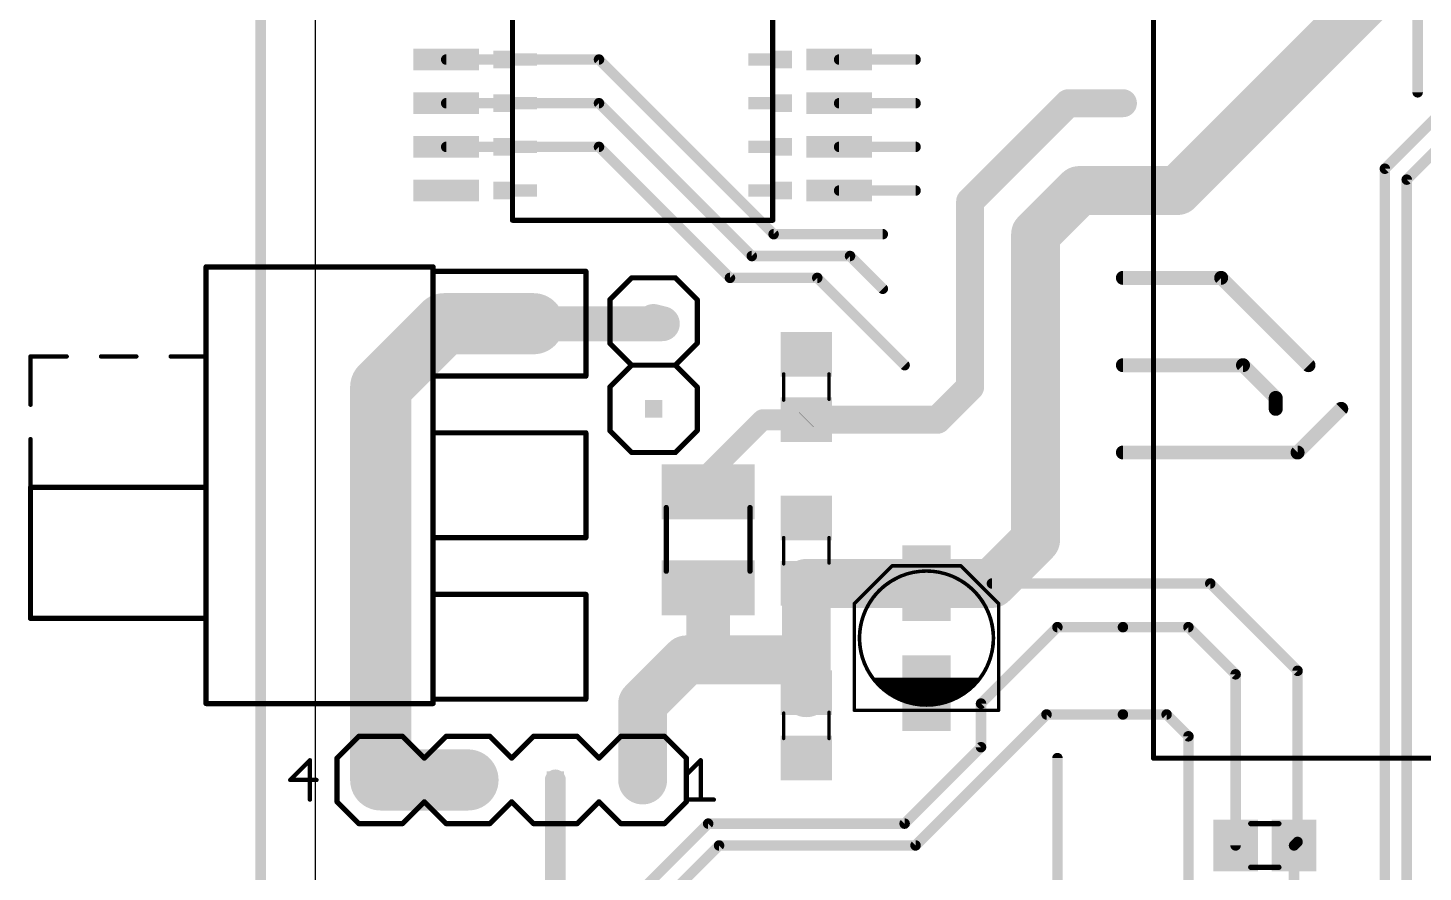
# Model space of a CAD drawing. Extents: x -0.33 to 4.26, y -0.1 to 5.53.
# Drawn here: x -0.329 to 1.269, y 2.882 to 3.849 of the extents above; entities that cross this region are included whole.
import ezdxf

# ---------------------------------------------------------------- set-up
doc = ezdxf.new("R2010")
doc.units = 0
for name, color, linetype in [('1', 22, 'CONTINUOUS'), ('20', 7, 'CONTINUOUS'), ('21', 253, 'CONTINUOUS'), ('51', 253, 'CONTINUOUS')]:
    doc.layers.add(name, color=color, linetype=linetype)

# ---------------------------------------------------------------- blocks, each defined once
blk = doc.blocks.new('RECT')
blk.add_solid([(-0.5, -0.5), (0.5, -0.5), (-0.5, 0.5), (0.5, 0.5)])

msp = doc.modelspace()

# ---------------------------------------------------------------- linework, layer by layer
at = {"layer": '1'}
for points, const_width in [([(-0.0625, -0.0875), (-0.0625, 5.525)], 0.012), ([(1.2625, 3.775), (1.2625, 4.45)], 0.012), ([(0.9875, 3.6625), (1.2125, 3.8875)], 0.056), ([(0.15, 3.8125), (0.325, 3.8125)], 0.012), ([(0.325, 3.8125), (0.525, 3.6125)], 0.012), ([(0.6, 3.8125), (0.6875, 3.8125)], 0.012), ([(0.8625, 3.7625), (0.75, 3.65)], 0.032), ([(0.925, 3.7625), (0.8625, 3.7625)], 0.032), ([(0.15, 3.7625), (0.325, 3.7625)], 0.012), ([(0.325, 3.7625), (0.5, 3.5875)], 0.012), ([(0.6, 3.7625), (0.6875, 3.7625)], 0.012), ([(1.3, 3.7625), (1.225, 3.6875)], 0.012), ([(1.25, 3.675), (1.325, 3.75)], 0.012), ([(0.15, 3.7125), (0.325, 3.7125)], 0.012), ([(0.325, 3.7125), (0.475, 3.5625)], 0.012), ([(0.6875, 3.7125), (0.6, 3.7125)], 0.012), ([(1.225, 2.8625), (1.225, 3.6875)], 0.012), ([(0.875, 3.6625), (0.825, 3.6125)], 0.056), ([(0.925, 3.6625), (0.875, 3.6625)], 0.056), ([(0.925, 3.6625), (0.9875, 3.6625)], 0.056), ([(1.25, 2.825), (1.25, 3.675)], 0.012), ([(0.6, 3.6625), (0.6875, 3.6625)], 0.012), ([(0.75, 3.65), (0.75, 3.4375)], 0.032), ([(0.825, 3.6125), (0.825, 3.2625)], 0.056), ([(0.525, 3.6125), (0.65, 3.6125)], 0.012), ([(0.5, 3.5875), (0.6125, 3.5875)], 0.012), ([(0.6125, 3.5875), (0.65, 3.55)], 0.012), ([(0.475, 3.5625), (0.575, 3.5625)], 0.012), ([(0.575, 3.5625), (0.675, 3.4625)], 0.012), ([(0.925, 3.5625), (1.0375, 3.5625)], 0.016), ([(1.0375, 3.5625), (1.1375, 3.4625)], 0.016), ([(0.1475, 3.51), (0.075, 3.4375)], 0.07), ([(0.25, 3.51), (0.1475, 3.51)], 0.07), ([(0.3975, 3.51), (0.3875, 3.5125)], 0.04), ([(0.25, 3.51), (0.3975, 3.51)], 0.04), ([(0.075, 3.4375), (0.075, 2.9875)], 0.07), ([(1.0625, 3.4625), (0.925, 3.4625)], 0.016), ([(1.1, 3.425), (1.0625, 3.4625)], 0.016), ([(0.75, 3.4375), (0.7125, 3.4)], 0.032), ([(1.1, 3.4125), (1.1, 3.425)], 0.016), ([(1.125, 3.3625), (1.175, 3.4125)], 0.016), ([(0.45, 3.3375), (0.5125, 3.4)], 0.024), ([(0.5125, 3.4), (0.562402, 3.4)], 0.024), ([(0.7125, 3.4), (0.5625, 3.400098)], 0.032), ([(0.562402, 3.4), (0.5625, 3.400098)], 0.024), ([(0.925, 3.3625), (1.125, 3.3625)], 0.016), ([(0.45, 3.317618), (0.45, 3.3375)], 0.024), ([(0.775, 3.2125), (0.825, 3.2625)], 0.056), ([(0.45, 3.207382), (0.45, 3.1375)], 0.05), ([(0.562598, 3.2125), (0.5625, 3.212598)], 0.056), ([(0.5625, 3.212598), (0.5625, 3.125)], 0.056), ([(0.700492, 3.2125), (0.562598, 3.2125)], 0.056), ([(0.558563, 3.216535), (0.5625, 3.212598)], 0.024), ([(0.700492, 3.2125), (0.7, 3.212992)], 0.056), ([(0.775, 3.2125), (0.700492, 3.2125)], 0.056), ([(0.775, 3.2125), (1.025, 3.2125)], 0.012), ([(1.025, 3.2125), (1.125, 3.1125)], 0.012), ([(0.85, 3.1625), (0.7625, 3.075)], 0.012), ([(0.925, 3.1625), (0.85, 3.1625)], 0.012), ([(1, 3.1625), (0.925, 3.1625)], 0.012), ([(1.054035, 3.108465), (1, 3.1625)], 0.012), ([(0.375, 3.075), (0.425, 3.125)], 0.056), ([(0.425, 3.125), (0.4625, 3.125)], 0.056), ([(0.45, 3.1375), (0.4625, 3.125)], 0.05), ([(0.4625, 3.125), (0.5625, 3.125)], 0.056), ([(0.5625, 3.125), (0.5625, 3.087402)], 0.056), ([(1.125, 3.1125), (1.125, 2.916535)], 0.012), ([(0.375, 2.9875), (0.375, 3.075)], 0.056), ([(1.054035, 2.9125), (1.054035, 3.108465)], 0.012), ([(0.8375, 3.0625), (0.6875, 2.9125)], 0.012), ([(0.7625, 3.075), (0.7625, 3.025)], 0.012), ([(0.925, 3.0625), (0.8375, 3.0625)], 0.012), ([(0.975, 3.0625), (0.925, 3.0625)], 0.012), ([(1, 3.0375), (0.975, 3.0625)], 0.012), ([(1, 2.8375), (1, 3.0375)], 0.012), ([(0.075, 2.9875), (0.175, 2.9875)], 0.07), ([(0.7625, 3.025), (0.675, 2.9375)], 0.012), ([(0.85, 3.0125), (0.85, 2.85)], 0.012), ([(0.275, 2.9875), (0.275, 2.7125)], 0.024), ([(0.45, 2.9375), (0.3125, 2.8)], 0.012), ([(0.675, 2.9375), (0.45, 2.9375)], 0.012), ([(0.4625, 2.9125), (0.3375, 2.7875)], 0.012), ([(0.6875, 2.9125), (0.4625, 2.9125)], 0.012), ([(1.125, 2.916535), (1.120965, 2.9125)], 0.012), ([(1.120965, 2.9125), (1.120965, 2.8125)], 0.012)]:
    msp.add_lwpolyline(points, dxfattribs=dict(at, const_width=const_width))
for points, const_width in [([(0.15, 3.8155, 1), (0.15, 3.8095)], 0.006), ([(0.327121, 3.814621, 1), (0.322879, 3.810379)], 0.006), ([(0.325, 3.8095, 1), (0.325, 3.8155)], 0.006), ([(0.6, 3.8155, 1), (0.6, 3.8095)], 0.006), ([(0.6875, 3.8095, 1), (0.6875, 3.8155)], 0.006), ([(0.8625, 3.7705, 1), (0.8625, 3.7545)], 0.016), ([(0.868157, 3.756843, 1), (0.856843, 3.768157)], 0.016), ([(0.925, 3.7545, 1), (0.925, 3.7705)], 0.016), ([(1.2595, 3.775, 1), (1.2655, 3.775)], 0.006), ([(0.15, 3.7655, 1), (0.15, 3.7595)], 0.006), ([(0.327121, 3.764621, 1), (0.322879, 3.760379)], 0.006), ([(0.325, 3.7595, 1), (0.325, 3.7655)], 0.006), ([(0.6, 3.7655, 1), (0.6, 3.7595)], 0.006), ([(0.6875, 3.7595, 1), (0.6875, 3.7655)], 0.006), ([(0.15, 3.7155, 1), (0.15, 3.7095)], 0.006), ([(0.327121, 3.714621, 1), (0.322879, 3.710379)], 0.006), ([(0.325, 3.7095, 1), (0.325, 3.7155)], 0.006), ([(0.6, 3.7155, 1), (0.6, 3.7095)], 0.006), ([(0.6875, 3.7095, 1), (0.6875, 3.7155)], 0.006), ([(1.228, 3.6875, 1), (1.222, 3.6875)], 0.006), ([(1.222879, 3.689621, 1), (1.227121, 3.685379)], 0.006), ([(0.875, 3.6765, 1), (0.875, 3.6485)], 0.028), ([(0.884899, 3.652601, 1), (0.865101, 3.672399)], 0.028), ([(0.925, 3.6765, 1), (0.925, 3.6485)], 0.028), ([(0.925, 3.6485, 1), (0.925, 3.6765)], 0.028), ([(0.977601, 3.672399, 1), (0.997399, 3.652601)], 0.028), ([(0.9875, 3.6485, 1), (0.9875, 3.6765)], 0.028), ([(1.253, 3.675, 1), (1.247, 3.675)], 0.006), ([(1.247879, 3.677121, 1), (1.252121, 3.672879)], 0.006), ([(0.6, 3.6655, 1), (0.6, 3.6595)], 0.006), ([(0.6875, 3.6595, 1), (0.6875, 3.6655)], 0.006), ([(0.758, 3.65, 1), (0.742, 3.65)], 0.016), ([(0.744343, 3.655657, 1), (0.755657, 3.644343)], 0.016), ([(0.839, 3.6125, 1), (0.811, 3.6125)], 0.028), ([(0.815101, 3.622399, 1), (0.834899, 3.602601)], 0.028), ([(0.525, 3.6155, 1), (0.525, 3.6095)], 0.006), ([(0.522879, 3.610379, 1), (0.527121, 3.614621)], 0.006), ([(0.65, 3.6095, 1), (0.65, 3.6155)], 0.006), ([(0.5, 3.5905, 1), (0.5, 3.5845)], 0.006), ([(0.497879, 3.585379, 1), (0.502121, 3.589621)], 0.006), ([(0.614621, 3.589621, 1), (0.610379, 3.585379)], 0.006), ([(0.6125, 3.5845, 1), (0.6125, 3.5905)], 0.006), ([(0.475, 3.5655, 1), (0.475, 3.5595)], 0.006), ([(0.472879, 3.560379, 1), (0.477121, 3.564621)], 0.006), ([(0.577121, 3.564621, 1), (0.572879, 3.560379)], 0.006), ([(0.575, 3.5595, 1), (0.575, 3.5655)], 0.006), ([(0.925, 3.5665, 1), (0.925, 3.5585)], 0.008), ([(1.040328, 3.565328, 1), (1.034672, 3.559672)], 0.008), ([(1.0375, 3.5585, 1), (1.0375, 3.5665)], 0.008), ([(0.647879, 3.547879, 1), (0.652121, 3.552121)], 0.006), ([(0.1475, 3.5275, 1), (0.1475, 3.4925)], 0.035), ([(0.159874, 3.497626, 1), (0.135126, 3.522374)], 0.035), ([(0.25, 3.4925, 1), (0.25, 3.5275)], 0.035), ([(0.389925, 3.522201, 1), (0.385075, 3.502799)], 0.02), ([(0.25, 3.52, 1), (0.25, 3.5)], 0.02), ([(0.395075, 3.500299, 1), (0.399925, 3.519701)], 0.02), ([(0.3975, 3.5, 1), (0.3975, 3.52)], 0.02), ([(0.0925, 3.4375, 1), (0.0575, 3.4375)], 0.035), ([(0.062626, 3.449874, 1), (0.087374, 3.425126)], 0.035), ([(0.672879, 3.460379, 1), (0.677121, 3.464621)], 0.006), ([(0.925, 3.4665, 1), (0.925, 3.4585)], 0.008), ([(1.065328, 3.465328, 1), (1.059672, 3.459672)], 0.008), ([(1.0625, 3.4585, 1), (1.0625, 3.4665)], 0.008), ([(1.134672, 3.459672, 1), (1.140328, 3.465328)], 0.008), ([(0.755657, 3.431843, 1), (0.744343, 3.443157)], 0.016), ([(0.742, 3.4375, 1), (0.758, 3.4375)], 0.016), ([(1.104, 3.425, 1), (1.096, 3.425)], 0.008), ([(1.097172, 3.422172, 1), (1.102828, 3.427828)], 0.008), ([(1.177828, 3.409672, 1), (1.172172, 3.415328)], 0.008), ([(0.5125, 3.406, 1), (0.5125, 3.394)], 0.012), ([(0.516743, 3.395757, 1), (0.508257, 3.404243)], 0.012), ([(0.562505, 3.408098, 1), (0.562495, 3.392098)], 0.016), ([(0.558159, 3.404243, 1), (0.566644, 3.395757)], 0.012), ([(0.566743, 3.395856, 1), (0.558257, 3.404341)], 0.012), ([(0.562402, 3.394, 1), (0.562402, 3.406)], 0.012), ([(0.706843, 3.405657, 1), (0.718157, 3.394343)], 0.016), ([(0.712495, 3.392, 1), (0.712505, 3.408)], 0.016), ([(1.096, 3.4125, 1), (1.104, 3.4125)], 0.008), ([(0.925, 3.3665, 1), (0.925, 3.3585)], 0.008), ([(1.122172, 3.365328, 1), (1.127828, 3.359672)], 0.008), ([(1.125, 3.3585, 1), (1.125, 3.3665)], 0.008), ([(0.445757, 3.341743, 1), (0.454243, 3.333257)], 0.012), ([(0.456, 3.3375, 1), (0.444, 3.3375)], 0.012), ([(0.444, 3.317618, 1), (0.456, 3.317618)], 0.012), ([(0.811, 3.2625, 1), (0.839, 3.2625)], 0.028), ([(0.834899, 3.252601, 1), (0.815101, 3.272399)], 0.028), ([(0.4625, 3.207382, 1), (0.4375, 3.207382)], 0.025), ([(0.572399, 3.222498, 1), (0.552601, 3.202699)], 0.028), ([(0.5765, 3.212598, 1), (0.5485, 3.212598)], 0.028), ([(0.562598, 3.2265, 1), (0.562598, 3.1985)], 0.028), ([(0.552699, 3.202601, 1), (0.572498, 3.222399)], 0.028), ([(0.562806, 3.220778, 1), (0.55432, 3.212293)], 0.012), ([(0.709899, 3.222892, 1), (0.690101, 3.203093)], 0.028), ([(0.700492, 3.2265, 1), (0.700492, 3.1985)], 0.028), ([(0.690593, 3.202601, 1), (0.710392, 3.222399)], 0.028), ([(0.700492, 3.1985, 1), (0.700492, 3.2265)], 0.028), ([(0.765101, 3.222399, 1), (0.784899, 3.202601)], 0.028), ([(0.775, 3.1985, 1), (0.775, 3.2265)], 0.028), ([(0.558257, 3.208356, 1), (0.566743, 3.216841)], 0.012), ([(0.775, 3.2155, 1), (0.775, 3.2095)], 0.006), ([(1.027121, 3.214621, 1), (1.022879, 3.210379)], 0.006), ([(1.025, 3.2095, 1), (1.025, 3.2155)], 0.006), ([(0.85, 3.1655, 1), (0.85, 3.1595)], 0.006), ([(0.852121, 3.160379, 1), (0.847879, 3.164621)], 0.006), ([(0.925, 3.1655, 1), (0.925, 3.1595)], 0.006), ([(0.925, 3.1595, 1), (0.925, 3.1655)], 0.006), ([(1.002121, 3.164621, 1), (0.997879, 3.160379)], 0.006), ([(1, 3.1595, 1), (1, 3.1655)], 0.006), ([(0.425, 3.139, 1), (0.425, 3.111)], 0.028), ([(0.434899, 3.115101, 1), (0.415101, 3.134899)], 0.028), ([(0.458839, 3.146339, 1), (0.441161, 3.128661)], 0.025), ([(0.4375, 3.1375, 1), (0.4625, 3.1375)], 0.025), ([(0.4625, 3.139, 1), (0.4625, 3.111)], 0.028), ([(0.4625, 3.111, 1), (0.4625, 3.139)], 0.028), ([(0.5765, 3.125, 1), (0.5485, 3.125)], 0.028), ([(0.5625, 3.111, 1), (0.5625, 3.139)], 0.028), ([(0.453661, 3.116161, 1), (0.471339, 3.133839)], 0.025), ([(0.5485, 3.125, 1), (0.5765, 3.125)], 0.028), ([(1.128, 3.1125, 1), (1.122, 3.1125)], 0.006), ([(1.122879, 3.110379, 1), (1.127121, 3.114621)], 0.006), ([(0.389, 3.075, 1), (0.361, 3.075)], 0.028), ([(0.5485, 3.087402, 1), (0.5765, 3.087402)], 0.028), ([(1.057035, 3.108465, 1), (1.051035, 3.108465)], 0.006), ([(1.051914, 3.106343, 1), (1.056157, 3.110586)], 0.006), ([(0.365101, 3.084899, 1), (0.384899, 3.065101)], 0.028), ([(0.7655, 3.075, 1), (0.7595, 3.075)], 0.006), ([(0.760379, 3.077121, 1), (0.764621, 3.072879)], 0.006), ([(0.8375, 3.0655, 1), (0.8375, 3.0595)], 0.006), ([(0.839621, 3.060379, 1), (0.835379, 3.064621)], 0.006), ([(0.925, 3.0655, 1), (0.925, 3.0595)], 0.006), ([(0.925, 3.0595, 1), (0.925, 3.0655)], 0.006), ([(0.977121, 3.064621, 1), (0.972879, 3.060379)], 0.006), ([(0.975, 3.0595, 1), (0.975, 3.0655)], 0.006), ([(1.003, 3.0375, 1), (0.997, 3.0375)], 0.006), ([(0.997879, 3.035379, 1), (1.002121, 3.039621)], 0.006), ([(0.075, 3.005, 1), (0.075, 2.97)], 0.035), ([(0.175, 2.97, 1), (0.175, 3.005)], 0.035), ([(0.7595, 3.025, 1), (0.7655, 3.025)], 0.006), ([(0.764621, 3.022879, 1), (0.760379, 3.027121)], 0.006), ([(0.0575, 2.9875, 1), (0.0925, 2.9875)], 0.035), ([(0.853, 3.0125, 1), (0.847, 3.0125)], 0.006), ([(0.281, 2.9875, 1), (0.269, 2.9875)], 0.012), ([(0.361, 2.9875, 1), (0.389, 2.9875)], 0.028), ([(0.45, 2.9405, 1), (0.45, 2.9345)], 0.006), ([(0.452121, 2.935379, 1), (0.447879, 2.939621)], 0.006), ([(0.672879, 2.939621, 1), (0.677121, 2.935379)], 0.006), ([(0.675, 2.9345, 1), (0.675, 2.9405)], 0.006), ([(0.4625, 2.9155, 1), (0.4625, 2.9095)], 0.006), ([(0.464621, 2.910379, 1), (0.460379, 2.914621)], 0.006), ([(0.685379, 2.914621, 1), (0.689621, 2.910379)], 0.006), ([(0.6875, 2.9095, 1), (0.6875, 2.9155)], 0.006), ([(1.051035, 2.9125, 1), (1.057035, 2.9125)], 0.006), ([(1.123965, 2.9125, 1), (1.117965, 2.9125)], 0.006), ([(1.118843, 2.914621, 1), (1.123086, 2.910379)], 0.006), ([(1.122, 2.916535, 1), (1.128, 2.916535)], 0.006), ([(1.127121, 2.914414, 1), (1.122879, 2.918657)], 0.006)]:
    msp.add_lwpolyline(points, format="xyb", dxfattribs=dict(at, const_width=const_width))
at = {"layer": '20'}
msp.add_line((0, 5.45), (0, 0), dxfattribs=at)
at = {"layer": '21'}
for points, const_width in [([(0.96, 5.0125), (0.96, 3.0125)], 0.006), ([(0.226, 3.8305), (0.226, 3.8445)], 0.006), ([(0.524, 3.8445), (0.524, 3.8305)], 0.006), ([(0.226, 3.7805), (0.226, 3.7945)], 0.006), ([(0.524, 3.7945), (0.524, 3.7805)], 0.006), ([(0.226, 3.7305), (0.226, 3.7445)], 0.006), ([(0.524, 3.7445), (0.524, 3.7305)], 0.006), ([(0.226, 3.6805), (0.226, 3.6945)], 0.006), ([(0.524, 3.6945), (0.524, 3.6805)], 0.006), ([(0.226, 3.6285), (0.226, 3.6445)], 0.006), ([(0.524, 3.6285), (0.524, 3.6445)], 0.006), ([(0.226, 3.6285), (0.524, 3.6285)], 0.006), ([(-0.125, 3.575), (-0.125, 3.3225)], 0.006), ([(-0.125, 3.575), (0.135, 3.575)], 0.006), ([(0.135, 3.385), (0.135, 3.575)], 0.006), ([(0.31, 3.57), (0.135, 3.57)], 0.006), ([(0.3375, 3.5375), (0.3625, 3.5625)], 0.006), ([(0.3625, 3.5625), (0.4125, 3.5625)], 0.006), ([(0.4125, 3.5625), (0.4375, 3.5375)], 0.006), ([(0.3375, 3.4875), (0.3375, 3.5375)], 0.006), ([(0.4375, 3.5375), (0.4375, 3.4875)], 0.006), ([(0.3625, 3.4625), (0.3375, 3.4875)], 0.006), ([(0.4375, 3.4875), (0.4125, 3.4625)], 0.006), ([(-0.325, 3.4725), (-0.28458, 3.4725)], 0.005), ([(-0.24521, 3.4725), (-0.20479, 3.4725)], 0.005), ([(-0.16542, 3.4725), (-0.125, 3.4725)], 0.005), ([(0.135, 3.45), (0.31, 3.45)], 0.006), ([(0.3375, 3.4375), (0.3625, 3.4625)], 0.006), ([(0.3625, 3.4625), (0.4125, 3.4625)], 0.006), ([(0.4125, 3.4625), (0.4375, 3.4375)], 0.006), ([(0.3375, 3.3875), (0.3375, 3.4375)], 0.006), ([(0.4375, 3.4375), (0.4375, 3.3875)], 0.006), ([(0.135, 3.265), (0.135, 3.385)], 0.006), ([(0.31, 3.385), (0.135, 3.385)], 0.006), ([(0.3375, 3.3875), (0.3625, 3.3625)], 0.006), ([(0.4125, 3.3625), (0.4375, 3.3875)], 0.006), ([(0.3625, 3.3625), (0.4125, 3.3625)], 0.006), ([(-0.325, 3.3225), (-0.125, 3.3225)], 0.006), ([(-0.125, 3.3225), (-0.325, 3.3225)], 0.006), ([(-0.125, 3.3225), (-0.125, 3.1725)], 0.006), ([(0.135, 3.075), (0.135, 3.265)], 0.006), ([(0.135, 3.265), (0.31, 3.265)], 0.006), ([(0.617323, 3.18937), (0.66063, 3.232677)], 0.004), ([(0.73937, 3.232677), (0.782677, 3.18937)], 0.004), ([(0.31, 3.2), (0.135, 3.2)], 0.006), ([(0.617323, 3.067323), (0.617323, 3.18937)], 0.004), ([(0.782677, 3.18937), (0.782677, 3.067323)], 0.004), ([(-0.125, 3.1725), (-0.325, 3.1725)], 0.006), ([(-0.125, 3.1725), (-0.125, 3.075)], 0.006), ([(0.135, 3.075), (-0.125, 3.075)], 0.006), ([(0.135, 3.08), (0.31, 3.08)], 0.006), ([(0.666535, 3.067323), (0.617323, 3.067323)], 0.004), ([(0.782677, 3.067323), (0.733465, 3.067323)], 0.004), ([(0.025, 3.0125), (0.05, 3.0375)], 0.006), ([(0.05, 3.0375), (0.1, 3.0375)], 0.006), ([(0.125, 3.0125), (0.1, 3.0375)], 0.006), ([(0.125, 3.0125), (0.15, 3.0375)], 0.006), ([(0.15, 3.0375), (0.2, 3.0375)], 0.006), ([(0.2, 3.0375), (0.225, 3.0125)], 0.006), ([(0.225, 3.0125), (0.25, 3.0375)], 0.006), ([(0.25, 3.0375), (0.3, 3.0375)], 0.006), ([(0.3, 3.0375), (0.325, 3.0125)], 0.006), ([(0.325, 3.0125), (0.35, 3.0375)], 0.006), ([(0.35, 3.0375), (0.4, 3.0375)], 0.006), ([(0.425, 3.0125), (0.4, 3.0375)], 0.006), ([(-0.00602, 3.010038), (-0.028539, 2.987519)], 0.005), ([(-0.00602, 2.965), (-0.00602, 3.010038)], 0.005), ([(0.025, 2.9625), (0.025, 3.0125)], 0.006), ([(0.425, 2.9625), (0.425, 3.0125)], 0.006), ([(0.426461, 2.995026), (0.441474, 3.010038)], 0.005), ([(0.441474, 3.010038), (0.441474, 2.965)], 0.005), ([(1.49, 3.0125), (0.96, 3.0125)], 0.006), ([(-0.028539, 2.987519), (0.001486, 2.987519)], 0.005), ([(0.05, 2.9375), (0.025, 2.9625)], 0.006), ([(0.1, 2.9375), (0.125, 2.9625)], 0.006), ([(0.15, 2.9375), (0.125, 2.9625)], 0.006), ([(0.225, 2.9625), (0.2, 2.9375)], 0.006), ([(0.25, 2.9375), (0.225, 2.9625)], 0.006), ([(0.325, 2.9625), (0.3, 2.9375)], 0.006), ([(0.35, 2.9375), (0.325, 2.9625)], 0.006), ([(0.4, 2.9375), (0.425, 2.9625)], 0.006), ([(0.426461, 2.965), (0.456486, 2.965)], 0.005), ([(0.1, 2.9375), (0.05, 2.9375)], 0.006), ([(0.2, 2.9375), (0.15, 2.9375)], 0.006), ([(0.3, 2.9375), (0.25, 2.9375)], 0.006), ([(0.4, 2.9375), (0.35, 2.9375)], 0.006)]:
    msp.add_lwpolyline(points, dxfattribs=dict(at, const_width=const_width))
for points, const_width in [([(0.2275, 3.8445, 1), (0.2245, 3.8445)], 0.003), ([(0.5255, 3.8445, 1), (0.5225, 3.8445)], 0.003), ([(0.2245, 3.8305, 1), (0.2275, 3.8305)], 0.003), ([(0.5225, 3.8305, 1), (0.5255, 3.8305)], 0.003), ([(0.2275, 3.7945, 1), (0.2245, 3.7945)], 0.003), ([(0.5255, 3.7945, 1), (0.5225, 3.7945)], 0.003), ([(0.2245, 3.7805, 1), (0.2275, 3.7805)], 0.003), ([(0.5225, 3.7805, 1), (0.5255, 3.7805)], 0.003), ([(0.2275, 3.7445, 1), (0.2245, 3.7445)], 0.003), ([(0.5255, 3.7445, 1), (0.5225, 3.7445)], 0.003), ([(0.2245, 3.7305, 1), (0.2275, 3.7305)], 0.003), ([(0.5225, 3.7305, 1), (0.5255, 3.7305)], 0.003), ([(0.2275, 3.6945, 1), (0.2245, 3.6945)], 0.003), ([(0.5255, 3.6945, 1), (0.5225, 3.6945)], 0.003), ([(0.2245, 3.6805, 1), (0.2275, 3.6805)], 0.003), ([(0.5225, 3.6805, 1), (0.5255, 3.6805)], 0.003), ([(0.2275, 3.6445, 1), (0.2245, 3.6445)], 0.003), ([(0.5255, 3.6445, 1), (0.5225, 3.6445)], 0.003), ([(0.226, 3.63, 1), (0.226, 3.627)], 0.003), ([(0.2245, 3.6285, 1), (0.2275, 3.6285)], 0.003), ([(0.5225, 3.6285, 1), (0.5255, 3.6285)], 0.003), ([(0.524, 3.627, 1), (0.524, 3.63)], 0.003), ([(-0.1235, 3.575, 1), (-0.1265, 3.575)], 0.003), ([(-0.125, 3.5765, 1), (-0.125, 3.5735)], 0.003), ([(0.1365, 3.575, 1), (0.1335, 3.575)], 0.003), ([(0.135, 3.5715, 1), (0.135, 3.5685)], 0.003), ([(0.135, 3.5735, 1), (0.135, 3.5765)], 0.003), ([(0.31, 3.5685, 1), (0.31, 3.5715)], 0.003), ([(0.3625, 3.564, 1), (0.3625, 3.561)], 0.003), ([(0.363561, 3.561439, 1), (0.361439, 3.563561)], 0.003), ([(0.413561, 3.563561, 1), (0.411439, 3.561439)], 0.003), ([(0.4125, 3.561, 1), (0.4125, 3.564)], 0.003), ([(0.339, 3.5375, 1), (0.336, 3.5375)], 0.003), ([(0.336439, 3.538561, 1), (0.338561, 3.536439)], 0.003), ([(0.439, 3.5375, 1), (0.436, 3.5375)], 0.003), ([(0.436439, 3.536439, 1), (0.438561, 3.538561)], 0.003), ([(0.338561, 3.488561, 1), (0.336439, 3.486439)], 0.003), ([(0.336, 3.4875, 1), (0.339, 3.4875)], 0.003), ([(0.436, 3.4875, 1), (0.439, 3.4875)], 0.003), ([(0.438561, 3.486439, 1), (0.436439, 3.488561)], 0.003), ([(-0.325, 3.47375, 1), (-0.325, 3.47125)], 0.0025), ([(-0.28458, 3.47125, 1), (-0.28458, 3.47375)], 0.0025), ([(-0.24521, 3.47375, 1), (-0.24521, 3.47125)], 0.0025), ([(-0.20479, 3.47125, 1), (-0.20479, 3.47375)], 0.0025), ([(-0.16542, 3.47375, 1), (-0.16542, 3.47125)], 0.0025), ([(-0.125, 3.47125, 1), (-0.125, 3.47375)], 0.0025), ([(0.135, 3.4515, 1), (0.135, 3.4485)], 0.003), ([(0.31, 3.4485, 1), (0.31, 3.4515)], 0.003), ([(0.3625, 3.464, 1), (0.3625, 3.461)], 0.003), ([(0.363561, 3.461439, 1), (0.361439, 3.463561)], 0.003), ([(0.361439, 3.461439, 1), (0.363561, 3.463561)], 0.003), ([(0.413561, 3.463561, 1), (0.411439, 3.461439)], 0.003), ([(0.411439, 3.463561, 1), (0.413561, 3.461439)], 0.003), ([(0.4125, 3.461, 1), (0.4125, 3.464)], 0.003), ([(0.339, 3.4375, 1), (0.336, 3.4375)], 0.003), ([(0.336439, 3.438561, 1), (0.338561, 3.436439)], 0.003), ([(0.439, 3.4375, 1), (0.436, 3.4375)], 0.003), ([(0.436439, 3.436439, 1), (0.438561, 3.438561)], 0.003), ([(0.1365, 3.385, 1), (0.1335, 3.385)], 0.003), ([(0.135, 3.3865, 1), (0.135, 3.3835)], 0.003), ([(0.31, 3.3835, 1), (0.31, 3.3865)], 0.003), ([(0.338561, 3.388561, 1), (0.336439, 3.386439)], 0.003), ([(0.336, 3.3875, 1), (0.339, 3.3875)], 0.003), ([(0.436, 3.3875, 1), (0.439, 3.3875)], 0.003), ([(0.438561, 3.386439, 1), (0.436439, 3.388561)], 0.003), ([(0.1335, 3.385, 1), (0.1365, 3.385)], 0.003), ([(0.3625, 3.364, 1), (0.3625, 3.361)], 0.003), ([(0.361439, 3.361439, 1), (0.363561, 3.363561)], 0.003), ([(0.411439, 3.363561, 1), (0.413561, 3.361439)], 0.003), ([(0.4125, 3.361, 1), (0.4125, 3.364)], 0.003), ([(-0.325, 3.324, 1), (-0.325, 3.321)], 0.003), ([(-0.325, 3.324, 1), (-0.325, 3.321)], 0.003), ([(-0.1235, 3.3225, 1), (-0.1265, 3.3225)], 0.003), ([(-0.1265, 3.3225, 1), (-0.1235, 3.3225)], 0.003), ([(-0.125, 3.321, 1), (-0.125, 3.324)], 0.003), ([(-0.125, 3.321, 1), (-0.125, 3.324)], 0.003), ([(0.1365, 3.265, 1), (0.1335, 3.265)], 0.003), ([(0.135, 3.2665, 1), (0.135, 3.2635)], 0.003), ([(0.1335, 3.265, 1), (0.1365, 3.265)], 0.003), ([(0.31, 3.2635, 1), (0.31, 3.2665)], 0.003), ([(0.661337, 3.23197, 1), (0.659923, 3.233384)], 0.002), ([(0.740077, 3.233384, 1), (0.738663, 3.23197)], 0.002), ([(0.666535, 3.218898, 0.626004), (0.666535, 3.081102)], 0.004), ([(0.666972, 3.217998, 1), (0.666099, 3.219797)], 0.002), ([(0.733465, 3.081102, 0.626004), (0.733465, 3.218898)], 0.004), ([(0.733901, 3.219797, 1), (0.733028, 3.217998)], 0.002), ([(0.135, 3.2015, 1), (0.135, 3.1985)], 0.003), ([(0.31, 3.1985, 1), (0.31, 3.2015)], 0.003), ([(0.618323, 3.18937, 1), (0.616323, 3.18937)], 0.002), ([(0.616616, 3.190077, 1), (0.61803, 3.188663)], 0.002), ([(0.783677, 3.18937, 1), (0.781677, 3.18937)], 0.002), ([(0.78197, 3.188663, 1), (0.783384, 3.190077)], 0.002), ([(-0.325, 3.174, 1), (-0.325, 3.171)], 0.003), ([(-0.1235, 3.1725, 1), (-0.1265, 3.1725)], 0.003), ([(-0.1265, 3.1725, 1), (-0.1235, 3.1725)], 0.003), ([(-0.125, 3.171, 1), (-0.125, 3.174)], 0.003), ([(-0.125, 3.0765, 1), (-0.125, 3.0735)], 0.003), ([(-0.1265, 3.075, 1), (-0.1235, 3.075)], 0.003), ([(0.135, 3.0815, 1), (0.135, 3.0785)], 0.003), ([(0.1335, 3.075, 1), (0.1365, 3.075)], 0.003), ([(0.135, 3.0735, 1), (0.135, 3.0765)], 0.003), ([(0.31, 3.0785, 1), (0.31, 3.0815)], 0.003), ([(0.617323, 3.068323, 1), (0.617323, 3.066323)], 0.002), ([(0.616323, 3.067323, 1), (0.618323, 3.067323)], 0.002), ([(0.666099, 3.080203, 1), (0.666972, 3.082002)], 0.002), ([(0.666535, 3.066323, 1), (0.666535, 3.068323)], 0.002), ([(0.733028, 3.082002, 1), (0.733901, 3.080203)], 0.002), ([(0.733465, 3.068323, 1), (0.733465, 3.066323)], 0.002), ([(0.781677, 3.067323, 1), (0.783677, 3.067323)], 0.002), ([(0.782677, 3.066323, 1), (0.782677, 3.068323)], 0.002), ([(0.05, 3.039, 1), (0.05, 3.036)], 0.003), ([(0.051061, 3.036439, 1), (0.048939, 3.038561)], 0.003), ([(0.101061, 3.038561, 1), (0.098939, 3.036439)], 0.003), ([(0.1, 3.036, 1), (0.1, 3.039)], 0.003), ([(0.15, 3.039, 1), (0.15, 3.036)], 0.003), ([(0.151061, 3.036439, 1), (0.148939, 3.038561)], 0.003), ([(0.201061, 3.038561, 1), (0.198939, 3.036439)], 0.003), ([(0.2, 3.036, 1), (0.2, 3.039)], 0.003), ([(0.25, 3.039, 1), (0.25, 3.036)], 0.003), ([(0.251061, 3.036439, 1), (0.248939, 3.038561)], 0.003), ([(0.301061, 3.038561, 1), (0.298939, 3.036439)], 0.003), ([(0.3, 3.036, 1), (0.3, 3.039)], 0.003), ([(0.35, 3.039, 1), (0.35, 3.036)], 0.003), ([(0.351061, 3.036439, 1), (0.348939, 3.038561)], 0.003), ([(0.401061, 3.038561, 1), (0.398939, 3.036439)], 0.003), ([(0.4, 3.036, 1), (0.4, 3.039)], 0.003), ([(-0.00477, 3.010038, 1), (-0.00727, 3.010038)], 0.0025), ([(-0.005136, 3.009155, 1), (-0.006904, 3.010922)], 0.0025), ([(0.0265, 3.0125, 1), (0.0235, 3.0125)], 0.003), ([(0.023939, 3.013561, 1), (0.026061, 3.011439)], 0.003), ([(0.123939, 3.013561, 1), (0.126061, 3.011439)], 0.003), ([(0.123939, 3.011439, 1), (0.126061, 3.013561)], 0.003), ([(0.223939, 3.013561, 1), (0.226061, 3.011439)], 0.003), ([(0.223939, 3.011439, 1), (0.226061, 3.013561)], 0.003), ([(0.323939, 3.013561, 1), (0.326061, 3.011439)], 0.003), ([(0.323939, 3.011439, 1), (0.326061, 3.013561)], 0.003), ([(0.4265, 3.0125, 1), (0.4235, 3.0125)], 0.003), ([(0.423939, 3.011439, 1), (0.426061, 3.013561)], 0.003), ([(0.442724, 3.010038, 1), (0.440224, 3.010038)], 0.0025), ([(0.442357, 3.009155, 1), (0.44059, 3.010922)], 0.0025), ([(0.96, 3.014, 1), (0.96, 3.011)], 0.003), ([(0.9585, 3.0125, 1), (0.9615, 3.0125)], 0.003), ([(-0.028539, 2.988769, 1), (-0.028539, 2.986269)], 0.0025), ([(-0.029423, 2.988403, 1), (-0.027655, 2.986635)], 0.0025), ([(0.001486, 2.986269, 1), (0.001486, 2.988769)], 0.0025), ([(0.425577, 2.995909, 1), (0.427345, 2.994142)], 0.0025), ([(-0.00727, 2.965, 1), (-0.00477, 2.965)], 0.0025), ([(0.026061, 2.963561, 1), (0.023939, 2.961439)], 0.003), ([(0.0235, 2.9625, 1), (0.0265, 2.9625)], 0.003), ([(0.126061, 2.963561, 1), (0.123939, 2.961439)], 0.003), ([(0.126061, 2.961439, 1), (0.123939, 2.963561)], 0.003), ([(0.226061, 2.963561, 1), (0.223939, 2.961439)], 0.003), ([(0.226061, 2.961439, 1), (0.223939, 2.963561)], 0.003), ([(0.326061, 2.963561, 1), (0.323939, 2.961439)], 0.003), ([(0.326061, 2.961439, 1), (0.323939, 2.963561)], 0.003), ([(0.4235, 2.9625, 1), (0.4265, 2.9625)], 0.003), ([(0.426061, 2.961439, 1), (0.423939, 2.963561)], 0.003), ([(0.426461, 2.96625, 1), (0.426461, 2.96375)], 0.0025), ([(0.440224, 2.965, 1), (0.442724, 2.965)], 0.0025), ([(0.456486, 2.96375, 1), (0.456486, 2.96625)], 0.0025), ([(0.05, 2.939, 1), (0.05, 2.936)], 0.003), ([(0.048939, 2.936439, 1), (0.051061, 2.938561)], 0.003), ([(0.098939, 2.938561, 1), (0.101061, 2.936439)], 0.003), ([(0.1, 2.936, 1), (0.1, 2.939)], 0.003), ([(0.15, 2.939, 1), (0.15, 2.936)], 0.003), ([(0.148939, 2.936439, 1), (0.151061, 2.938561)], 0.003), ([(0.198939, 2.938561, 1), (0.201061, 2.936439)], 0.003), ([(0.2, 2.936, 1), (0.2, 2.939)], 0.003), ([(0.25, 2.939, 1), (0.25, 2.936)], 0.003), ([(0.248939, 2.936439, 1), (0.251061, 2.938561)], 0.003), ([(0.298939, 2.938561, 1), (0.301061, 2.936439)], 0.003), ([(0.3, 2.936, 1), (0.3, 2.939)], 0.003), ([(0.35, 2.939, 1), (0.35, 2.936)], 0.003), ([(0.348939, 2.936439, 1), (0.351061, 2.938561)], 0.003), ([(0.398939, 2.938561, 1), (0.401061, 2.936439)], 0.003), ([(0.4, 2.936, 1), (0.4, 2.939)], 0.003)]:
    msp.add_lwpolyline(points, format="xyb", dxfattribs=dict(at, const_width=const_width))
at = {"layer": '51'}
for points, const_width in [([(0.226, 3.8445), (0.226, 3.8805)], 0.006), ([(0.524, 3.8805), (0.524, 3.8445)], 0.006), ([(0.226, 3.7945), (0.226, 3.8305)], 0.006), ([(0.524, 3.8305), (0.524, 3.7945)], 0.006), ([(0.226, 3.7445), (0.226, 3.7805)], 0.006), ([(0.524, 3.7805), (0.524, 3.7445)], 0.006), ([(0.226, 3.6945), (0.226, 3.7305)], 0.006), ([(0.524, 3.7305), (0.524, 3.6945)], 0.006), ([(0.226, 3.6445), (0.226, 3.6805)], 0.006), ([(0.524, 3.6445), (0.524, 3.6805)], 0.006), ([(0.31, 3.45), (0.31, 3.57)], 0.006), ([(-0.326, 3.417185), (-0.326, 3.4725)], 0.005), ([(0.536516, 3.4225), (0.536516, 3.4525)], 0.004), ([(0.588484, 3.423484), (0.588484, 3.4525)], 0.004), ([(0.31, 3.265), (0.31, 3.385)], 0.006), ([(-0.326, 3.3225), (-0.326, 3.377815)], 0.005), ([(-0.326, 3.1725), (-0.326, 3.3225)], 0.006), ([(0.402008, 3.226555), (0.402008, 3.299469)], 0.006), ([(0.497992, 3.226555), (0.497992, 3.299469)], 0.006), ([(0.536516, 3.235), (0.536516, 3.265)], 0.004), ([(0.588484, 3.235984), (0.588484, 3.265)], 0.004), ([(0.617323, 3.18937), (0.66063, 3.232677)], 0.004), ([(0.66063, 3.232677), (0.73937, 3.232677)], 0.004), ([(0.73937, 3.232677), (0.782677, 3.18937)], 0.004), ([(0.31, 3.08), (0.31, 3.2)], 0.006), ([(0.617323, 3.067323), (0.617323, 3.18937)], 0.004), ([(0.782677, 3.18937), (0.782677, 3.067323)], 0.004), ([(0.640945, 3.102756), (0.759055, 3.102756)], 0.004), ([(0.642913, 3.100787), (0.666535, 3.083071)], 0.004), ([(0.644882, 3.100787), (0.642913, 3.100787)], 0.004), ([(0.644, 3.099972), (0.644, 3.100787)], 0.004), ([(0.755118, 3.100787), (0.644882, 3.100787)], 0.004), ([(0.648, 3.096972), (0.648, 3.100787)], 0.004), ([(0.652, 3.093972), (0.652, 3.100787)], 0.004), ([(0.656, 3.090972), (0.656, 3.100787)], 0.004), ([(0.66, 3.087972), (0.66, 3.100787)], 0.004), ([(0.664, 3.084972), (0.664, 3.100787)], 0.004), ([(0.668, 3.082632), (0.668, 3.100787)], 0.004), ([(0.672, 3.081432), (0.672, 3.100787)], 0.004), ([(0.676, 3.080232), (0.676, 3.100787)], 0.004), ([(0.68, 3.079031), (0.68, 3.100787)], 0.004), ([(0.684, 3.077832), (0.684, 3.100787)], 0.004), ([(0.688, 3.077165), (0.688, 3.100787)], 0.004), ([(0.692, 3.077165), (0.692, 3.100787)], 0.004), ([(0.696, 3.077165), (0.696, 3.100787)], 0.004), ([(0.7, 3.077165), (0.7, 3.100787)], 0.004), ([(0.704, 3.077165), (0.704, 3.100787)], 0.004), ([(0.708, 3.077165), (0.708, 3.100787)], 0.004), ([(0.712, 3.077165), (0.712, 3.100787)], 0.004), ([(0.716, 3.077249), (0.716, 3.100787)], 0.004), ([(0.72, 3.078583), (0.72, 3.100787)], 0.004), ([(0.724, 3.079916), (0.724, 3.100787)], 0.004), ([(0.728, 3.081249), (0.728, 3.100787)], 0.004), ([(0.732, 3.082583), (0.732, 3.100787)], 0.004), ([(0.733465, 3.083071), (0.755118, 3.100787)], 0.004), ([(0.736, 3.085145), (0.736, 3.100787)], 0.004), ([(0.74, 3.088418), (0.74, 3.100787)], 0.004), ([(0.744, 3.091691), (0.744, 3.100787)], 0.004), ([(0.748, 3.094963), (0.748, 3.100787)], 0.004), ([(0.752, 3.098236), (0.752, 3.100787)], 0.004), ([(0.666535, 3.083071), (0.68622, 3.077165)], 0.004), ([(0.715748, 3.077165), (0.733465, 3.083071)], 0.004), ([(0.782677, 3.067323), (0.617323, 3.067323)], 0.004), ([(0.68622, 3.077165), (0.715748, 3.077165)], 0.004), ([(0.536516, 3.064016), (0.536516, 3.035)], 0.004), ([(0.588484, 3.065), (0.588484, 3.035)], 0.004), ([(1.071358, 2.9375), (1.103642, 2.9375)], 0.006), ([(1.071358, 2.8875), (1.103642, 2.8875)], 0.006)]:
    msp.add_lwpolyline(points, dxfattribs=dict(at, const_width=const_width))
for points, const_width in [([(0.2245, 3.8445, 1), (0.2275, 3.8445)], 0.003), ([(0.5225, 3.8445, 1), (0.5255, 3.8445)], 0.003), ([(0.2275, 3.8305, 1), (0.2245, 3.8305)], 0.003), ([(0.5255, 3.8305, 1), (0.5225, 3.8305)], 0.003), ([(0.2245, 3.7945, 1), (0.2275, 3.7945)], 0.003), ([(0.5225, 3.7945, 1), (0.5255, 3.7945)], 0.003), ([(0.2275, 3.7805, 1), (0.2245, 3.7805)], 0.003), ([(0.5255, 3.7805, 1), (0.5225, 3.7805)], 0.003), ([(0.2245, 3.7445, 1), (0.2275, 3.7445)], 0.003), ([(0.5225, 3.7445, 1), (0.5255, 3.7445)], 0.003), ([(0.2275, 3.7305, 1), (0.2245, 3.7305)], 0.003), ([(0.5255, 3.7305, 1), (0.5225, 3.7305)], 0.003), ([(0.2245, 3.6945, 1), (0.2275, 3.6945)], 0.003), ([(0.5225, 3.6945, 1), (0.5255, 3.6945)], 0.003), ([(0.2275, 3.6805, 1), (0.2245, 3.6805)], 0.003), ([(0.5255, 3.6805, 1), (0.5225, 3.6805)], 0.003), ([(0.2245, 3.6445, 1), (0.2275, 3.6445)], 0.003), ([(0.5225, 3.6445, 1), (0.5255, 3.6445)], 0.003), ([(0.3115, 3.57, 1), (0.3085, 3.57)], 0.003), ([(-0.32475, 3.4725, 1), (-0.32725, 3.4725)], 0.0025), ([(0.3085, 3.45, 1), (0.3115, 3.45)], 0.003), ([(0.537516, 3.4525, 1), (0.535516, 3.4525)], 0.002), ([(0.589484, 3.4525, 1), (0.587484, 3.4525)], 0.002), ([(0.535516, 3.4225, 1), (0.537516, 3.4225)], 0.002), ([(0.587484, 3.423484, 1), (0.589484, 3.423484)], 0.002), ([(-0.32725, 3.417185, 1), (-0.32475, 3.417185)], 0.0025), ([(0.3115, 3.385, 1), (0.3085, 3.385)], 0.003), ([(-0.32475, 3.377815, 1), (-0.32725, 3.377815)], 0.0025), ([(-0.3245, 3.3225, 1), (-0.3275, 3.3225)], 0.003), ([(-0.32725, 3.3225, 1), (-0.32475, 3.3225)], 0.0025), ([(0.403508, 3.299469, 1), (0.400508, 3.299469)], 0.003), ([(0.499492, 3.299469, 1), (0.496492, 3.299469)], 0.003), ([(0.3085, 3.265, 1), (0.3115, 3.265)], 0.003), ([(0.537516, 3.265, 1), (0.535516, 3.265)], 0.002), ([(0.589484, 3.265, 1), (0.587484, 3.265)], 0.002), ([(0.400508, 3.226555, 1), (0.403508, 3.226555)], 0.003), ([(0.496492, 3.226555, 1), (0.499492, 3.226555)], 0.003), ([(0.535516, 3.235, 1), (0.537516, 3.235)], 0.002), ([(0.587484, 3.235984, 1), (0.589484, 3.235984)], 0.002), ([(0.7, 3.073228, 1), (0.7, 3.226772, 1), (0.7, 3.073228)], 0.004), ([(0.66063, 3.233677, 1), (0.66063, 3.231677)], 0.002), ([(0.661337, 3.23197, 1), (0.659923, 3.233384)], 0.002), ([(0.740077, 3.233384, 1), (0.738663, 3.23197)], 0.002), ([(0.73937, 3.231677, 1), (0.73937, 3.233677)], 0.002), ([(0.3115, 3.2, 1), (0.3085, 3.2)], 0.003), ([(0.618323, 3.18937, 1), (0.616323, 3.18937)], 0.002), ([(0.616616, 3.190077, 1), (0.61803, 3.188663)], 0.002), ([(0.783677, 3.18937, 1), (0.781677, 3.18937)], 0.002), ([(0.78197, 3.188663, 1), (0.783384, 3.190077)], 0.002), ([(-0.3275, 3.1725, 1), (-0.3245, 3.1725)], 0.003), ([(0.640945, 3.103756, 1), (0.640945, 3.101756)], 0.002), ([(0.643513, 3.101587, 1), (0.642313, 3.099987)], 0.002), ([(0.642913, 3.101787, 1), (0.642913, 3.099787)], 0.002), ([(0.645, 3.100787, 1), (0.643, 3.100787)], 0.002), ([(0.643, 3.099972, 1), (0.645, 3.099972)], 0.002), ([(0.644882, 3.101787, 1), (0.644882, 3.099787)], 0.002), ([(0.644882, 3.099787, 1), (0.644882, 3.101787)], 0.002), ([(0.649, 3.100787, 1), (0.647, 3.100787)], 0.002), ([(0.653, 3.100787, 1), (0.651, 3.100787)], 0.002), ([(0.657, 3.100787, 1), (0.655, 3.100787)], 0.002), ([(0.661, 3.100787, 1), (0.659, 3.100787)], 0.002), ([(0.665, 3.100787, 1), (0.663, 3.100787)], 0.002), ([(0.669, 3.100787, 1), (0.667, 3.100787)], 0.002), ([(0.673, 3.100787, 1), (0.671, 3.100787)], 0.002), ([(0.677, 3.100787, 1), (0.675, 3.100787)], 0.002), ([(0.681, 3.100787, 1), (0.679, 3.100787)], 0.002), ([(0.685, 3.100787, 1), (0.683, 3.100787)], 0.002), ([(0.689, 3.100787, 1), (0.687, 3.100787)], 0.002), ([(0.693, 3.100787, 1), (0.691, 3.100787)], 0.002), ([(0.697, 3.100787, 1), (0.695, 3.100787)], 0.002), ([(0.701, 3.100787, 1), (0.699, 3.100787)], 0.002), ([(0.705, 3.100787, 1), (0.703, 3.100787)], 0.002), ([(0.709, 3.100787, 1), (0.707, 3.100787)], 0.002), ([(0.713, 3.100787, 1), (0.711, 3.100787)], 0.002), ([(0.717, 3.100787, 1), (0.715, 3.100787)], 0.002), ([(0.721, 3.100787, 1), (0.719, 3.100787)], 0.002), ([(0.725, 3.100787, 1), (0.723, 3.100787)], 0.002), ([(0.729, 3.100787, 1), (0.727, 3.100787)], 0.002), ([(0.733, 3.100787, 1), (0.731, 3.100787)], 0.002), ([(0.737, 3.100787, 1), (0.735, 3.100787)], 0.002), ([(0.741, 3.100787, 1), (0.739, 3.100787)], 0.002), ([(0.745, 3.100787, 1), (0.743, 3.100787)], 0.002), ([(0.749, 3.100787, 1), (0.747, 3.100787)], 0.002), ([(0.753, 3.100787, 1), (0.751, 3.100787)], 0.002), ([(0.755751, 3.100013, 1), (0.754485, 3.101561)], 0.002), ([(0.755118, 3.099787, 1), (0.755118, 3.101787)], 0.002), ([(0.759055, 3.101756, 1), (0.759055, 3.103756)], 0.002), ([(0.647, 3.096972, 1), (0.649, 3.096972)], 0.002), ([(0.651, 3.093972, 1), (0.653, 3.093972)], 0.002), ([(0.655, 3.090972, 1), (0.657, 3.090972)], 0.002), ([(0.659, 3.087972, 1), (0.661, 3.087972)], 0.002), ([(0.663, 3.084972, 1), (0.665, 3.084972)], 0.002), ([(0.666823, 3.084029, 1), (0.666248, 3.082113)], 0.002), ([(0.665935, 3.082271, 1), (0.667135, 3.083871)], 0.002), ([(0.732831, 3.083845, 1), (0.734098, 3.082297)], 0.002), ([(0.733781, 3.082122, 1), (0.733148, 3.08402)], 0.002), ([(0.735, 3.085145, 1), (0.737, 3.085145)], 0.002), ([(0.739, 3.088418, 1), (0.741, 3.088418)], 0.002), ([(0.743, 3.091691, 1), (0.745, 3.091691)], 0.002), ([(0.747, 3.094963, 1), (0.749, 3.094963)], 0.002), ([(0.751, 3.098236, 1), (0.753, 3.098236)], 0.002), ([(0.3085, 3.08, 1), (0.3115, 3.08)], 0.003), ([(0.617323, 3.068323, 1), (0.617323, 3.066323)], 0.002), ([(0.616323, 3.067323, 1), (0.618323, 3.067323)], 0.002), ([(0.667, 3.082632, 1), (0.669, 3.082632)], 0.002), ([(0.671, 3.081432, 1), (0.673, 3.081432)], 0.002), ([(0.675, 3.080232, 1), (0.677, 3.080232)], 0.002), ([(0.679, 3.079031, 1), (0.681, 3.079031)], 0.002), ([(0.683, 3.077832, 1), (0.685, 3.077832)], 0.002), ([(0.68622, 3.078165, 1), (0.68622, 3.076165)], 0.002), ([(0.685933, 3.076208, 1), (0.686508, 3.078123)], 0.002), ([(0.687, 3.077165, 1), (0.689, 3.077165)], 0.002), ([(0.691, 3.077165, 1), (0.693, 3.077165)], 0.002), ([(0.695, 3.077165, 1), (0.697, 3.077165)], 0.002), ([(0.699, 3.077165, 1), (0.701, 3.077165)], 0.002), ([(0.703, 3.077165, 1), (0.705, 3.077165)], 0.002), ([(0.707, 3.077165, 1), (0.709, 3.077165)], 0.002), ([(0.711, 3.077165, 1), (0.713, 3.077165)], 0.002), ([(0.715432, 3.078114, 1), (0.716064, 3.076217)], 0.002), ([(0.715, 3.077249, 1), (0.717, 3.077249)], 0.002), ([(0.715748, 3.076165, 1), (0.715748, 3.078165)], 0.002), ([(0.719, 3.078583, 1), (0.721, 3.078583)], 0.002), ([(0.723, 3.079916, 1), (0.725, 3.079916)], 0.002), ([(0.727, 3.081249, 1), (0.729, 3.081249)], 0.002), ([(0.731, 3.082583, 1), (0.733, 3.082583)], 0.002), ([(0.781677, 3.067323, 1), (0.783677, 3.067323)], 0.002), ([(0.782677, 3.066323, 1), (0.782677, 3.068323)], 0.002), ([(0.537516, 3.064016, 1), (0.535516, 3.064016)], 0.002), ([(0.589484, 3.065, 1), (0.587484, 3.065)], 0.002), ([(0.535516, 3.035, 1), (0.537516, 3.035)], 0.002), ([(0.587484, 3.035, 1), (0.589484, 3.035)], 0.002), ([(1.071358, 2.939, 1), (1.071358, 2.936)], 0.003), ([(1.103642, 2.936, 1), (1.103642, 2.939)], 0.003), ([(1.071358, 2.889, 1), (1.071358, 2.886)], 0.003), ([(1.103642, 2.886, 1), (1.103642, 2.889)], 0.003)]:
    msp.add_lwpolyline(points, format="xyb", dxfattribs=dict(at, const_width=const_width))

# ---------------------------------------------------------------- block references
at = {"layer": '1'}
for p, xscale, yscale, rotation in [((0.15, 3.8125), 0.025, 0.075, 270), ((0.6, 3.8125), 0.025, 0.075, 270), ((0.15, 3.7625), 0.025, 0.075, 270), ((0.6, 3.7625), 0.025, 0.075, 270), ((0.15, 3.7125), 0.025, 0.075, 270), ((0.6, 3.7125), 0.025, 0.075, 270), ((0.15, 3.6625), 0.025, 0.075, 270), ((0.6, 3.6625), 0.025, 0.075, 270), ((0.5625, 3.474902), 0.051181, 0.059055, 90), ((0.5625, 3.400098), 0.051181, 0.059055, 90), ((0.45, 3.317618), 0.062992, 0.106299, 90), ((0.5625, 3.287402), 0.051181, 0.059055, 90), ((0.7, 3.212992), 0.086614, 0.055118, 90), ((0.45, 3.207382), 0.062992, 0.106299, 90), ((0.5625, 3.212598), 0.051181, 0.059055, 90), ((0.7, 3.087008), 0.086614, 0.055118, 90), ((0.5625, 3.087402), 0.051181, 0.059055, 270), ((0.5625, 3.012598), 0.051181, 0.059055, 270)]:
    msp.add_blockref('RECT', p, dxfattribs=dict(at, xscale=xscale, yscale=yscale, rotation=rotation))
at = {"layer": '1', "xscale": 0.051181, "yscale": 0.059055}
for p in [(1.054035, 2.9125), (1.120965, 2.9125)]:
    msp.add_blockref('RECT', p, dxfattribs=at)
at = {"layer": '51'}
for p, xscale, yscale, rotation in [((0.214, 3.8125), 0.02, 0.02, 270), ((0.239, 3.8125), 0.014, 0.03, 270), ((0.511, 3.8125), 0.014, 0.03, 270), ((0.536, 3.8125), 0.02, 0.02, 270), ((0.214, 3.7625), 0.02, 0.02, 270), ((0.536, 3.7625), 0.02, 0.02, 270), ((0.239, 3.7625), 0.014, 0.03, 270), ((0.511, 3.7625), 0.014, 0.03, 270), ((0.214, 3.7125), 0.02, 0.02, 270), ((0.239, 3.7125), 0.014, 0.03, 270), ((0.511, 3.7125), 0.014, 0.03, 270), ((0.536, 3.7125), 0.02, 0.02, 270), ((0.214, 3.6625), 0.02, 0.02, 270), ((0.239, 3.6625), 0.014, 0.03, 270), ((0.511, 3.6625), 0.014, 0.03, 270), ((0.536, 3.6625), 0.02, 0.02, 270), ((0.3875, 3.5125), 0.02, 0.02, 90), ((0.562455, 3.466266), 0.029531, 0.057091, 90), ((0.3875, 3.4125), 0.02, 0.02, 90), ((0.562455, 3.409266), 0.029531, 0.057091, 90), ((0.450321, 3.313266), 0.029531, 0.102358, 90), ((0.562455, 3.278766), 0.029531, 0.057091, 90), ((0.562455, 3.221766), 0.029531, 0.057091, 90), ((0.7, 3.232677), 0.015748, 0.027559, 90), ((0.450321, 3.212266), 0.029531, 0.102358, 90), ((0.562545, 3.078234), 0.029531, 0.057091, 270), ((0.7, 3.068307), 0.017717, 0.027559, 90), ((0.562545, 3.021234), 0.029531, 0.057091, 270), ((0.075, 2.9875), 0.02, 0.02, 180), ((0.175, 2.9875), 0.02, 0.02, 180), ((0.275, 2.9875), 0.02, 0.02, 180), ((0.375, 2.9875), 0.02, 0.02, 180)]:
    msp.add_blockref('RECT', p, dxfattribs=dict(at, xscale=xscale, yscale=yscale, rotation=rotation))
at = {"layer": '51', "xscale": 0.025591, "yscale": 0.055118}
for p in [(1.058295, 2.912559), (1.116295, 2.912559)]:
    msp.add_blockref('RECT', p, dxfattribs=at)

doc.saveas('drawing.dxf')
